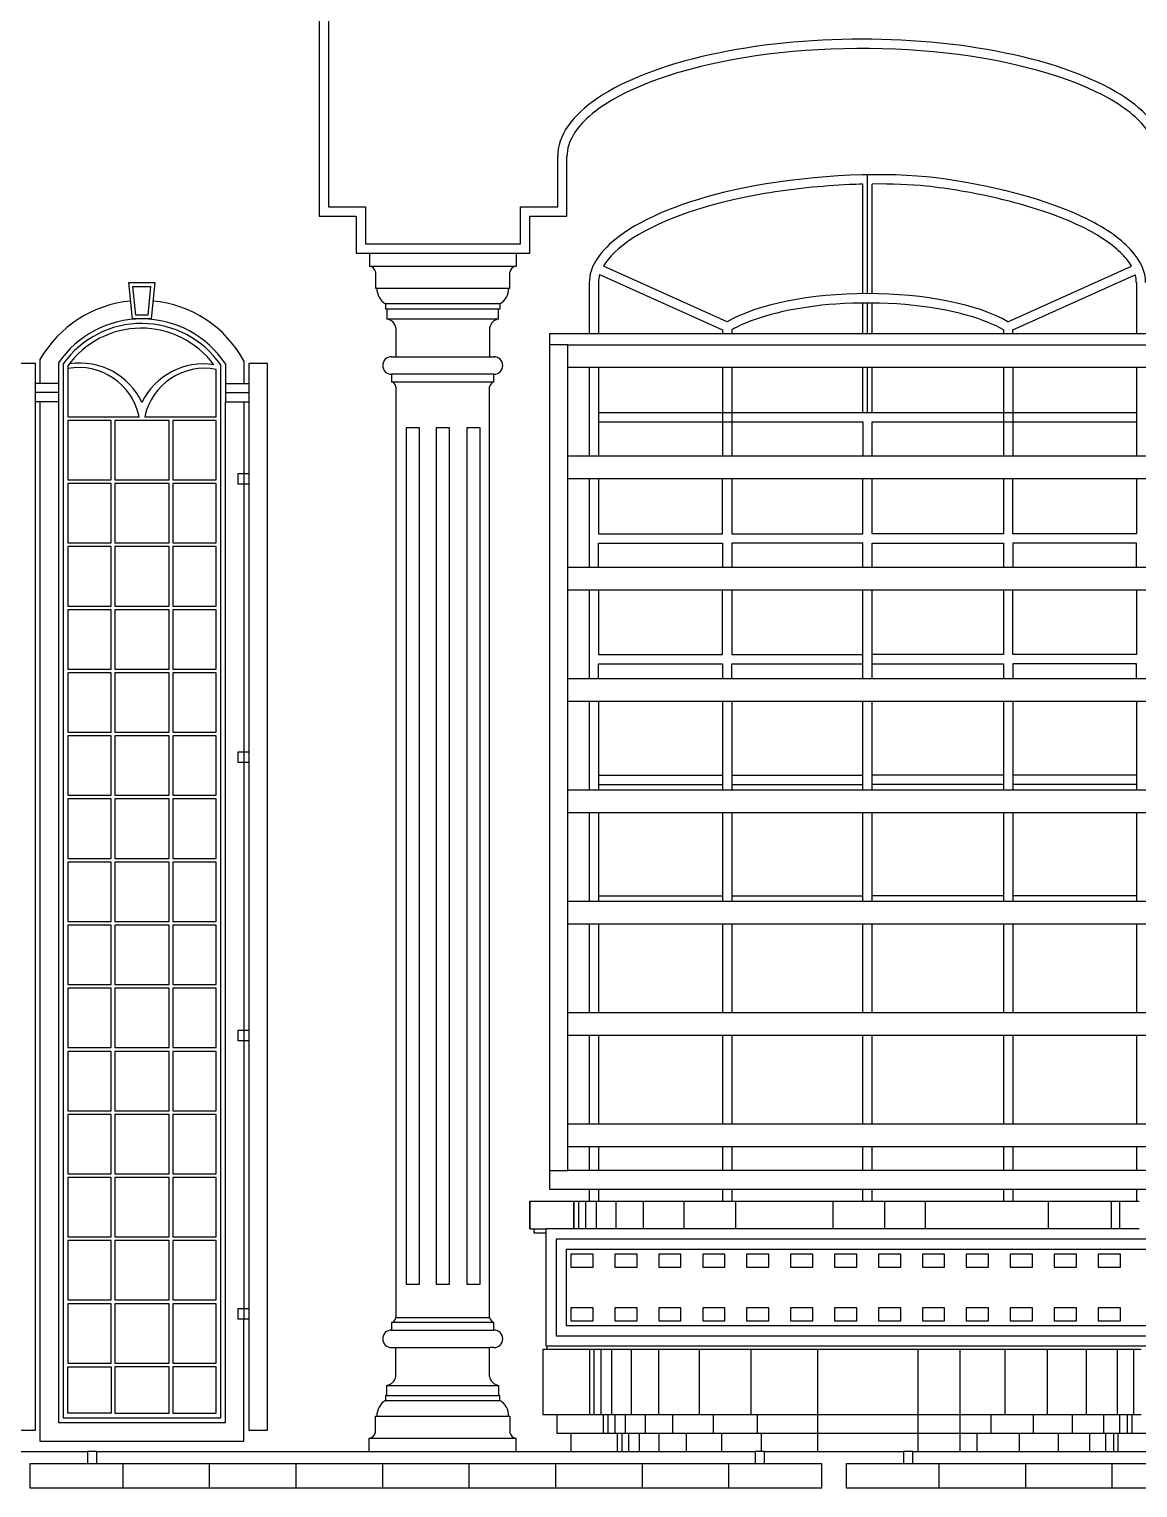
# Model space of a CAD drawing. Header units: inches. Extents: x 312.5 to 338.2, y 87.6 to 105.9.
# Drawn here: x 321.14 to 327.11, y 94.04 to 101.9 of the extents above; entities that cross this region are included whole.
import ezdxf

# ---------------------------------------------------------------- set-up
doc = ezdxf.new("R2010")
doc.units = ezdxf.units.IN
doc.header["$MEASUREMENT"] = 0
for name, color, linetype, lineweight in [('01_ORIGINAL_STRUCTURE', 7, 'CONTINUOUS', 25), ('02_ORIGINAL_OPENINGS', 7, 'CONTINUOUS', 25), ('04_SOLAR_SHADING', 7, 'CONTINUOUS', 25), ('06_BALCONY_RAILS', 7, 'CONTINUOUS', 25)]:
    doc.layers.add(name, color=color, linetype=linetype, lineweight=lineweight)

msp = doc.modelspace()

# ---------------------------------------------------------------- linework, layer by layer
at = {"layer": '01_ORIGINAL_STRUCTURE'}
for points in [[(323.1019, 102.8426), (322.7488, 102.8426), (322.7488, 100.9441), (322.9488, 100.9441), (322.9488, 100.7441), (323.785, 100.7441), (323.785, 100.9441), (323.985, 100.9441), (323.985, 101.2188)], [(322.6988, 102.3926), (322.6988, 100.8941), (322.8988, 100.8941), (322.8988, 100.6941), (322.9697, 100.6941)], [(323.7603, 100.6941), (323.835, 100.6941), (323.835, 100.8941), (324.035, 100.8941), (324.035, 101.2186)], [(322.9697, 100.6941), (323.7603, 100.6941)], [(323.7603, 100.6941), (323.7603, 100.6243)], [(323.1126, 100.2916), (323.1126, 100.1359)], [(323.6174, 100.2916), (323.6174, 100.1359)], [(323.1126, 99.9734), (323.1126, 94.9581), (323.5583, 94.9581), (323.6174, 94.9581), (323.6174, 99.9734)], [(323.8364, 95.435), (323.8355, 95.435), (323.8355, 95.585), (323.8364, 95.585)], [(323.8364, 95.435), (323.8364, 95.585)], [(323.8364, 95.585), (324.0727, 95.585)], [(324.0727, 95.435), (324.0727, 95.585)], [(324.0727, 95.585), (324.0736, 95.585)], [(324.0736, 95.435), (324.0736, 95.585)], [(324.0736, 95.585), (324.0975, 95.585)], [(324.0975, 95.585), (324.0975, 95.435)], [(324.0975, 95.585), (324.1344, 95.585)], [(324.1344, 95.585), (324.1344, 95.435)], [(324.1344, 95.585), (324.1552, 95.585)], [(324.1552, 95.585), (324.1916, 95.585)], [(324.1916, 95.585), (324.1916, 95.435)], [(324.1916, 95.585), (324.2052, 95.585)], [(324.2052, 95.585), (324.298, 95.585)], [(324.298, 95.585), (324.298, 95.435)], [(324.298, 95.585), (324.4454, 95.585)], [(324.4454, 95.585), (324.4454, 95.435)], [(324.4454, 95.585), (324.6651, 95.585)], [(324.6651, 95.585), (324.6651, 95.435)], [(324.6651, 95.585), (324.8729, 95.585)], [(324.8729, 95.585), (324.9229, 95.585)], [(324.9229, 95.585), (324.9431, 95.585)], [(324.9431, 95.585), (324.9431, 95.435)], [(324.9431, 95.585), (325.4679, 95.585)], [(325.4679, 95.585), (325.4679, 95.435)], [(325.4679, 95.585), (325.6305, 95.585)], [(325.6305, 95.585), (325.6805, 95.585)], [(325.6805, 95.585), (325.7459, 95.585)], [(325.7459, 95.585), (325.7459, 95.435)], [(325.7459, 95.585), (325.9657, 95.585)], [(325.9657, 95.585), (325.9657, 95.435)], [(325.9657, 95.585), (326.3882, 95.585)], [(326.3882, 95.585), (326.4382, 95.585)], [(326.4382, 95.585), (326.6293, 95.585)], [(326.6293, 95.585), (326.6293, 95.435)], [(326.6293, 95.585), (326.9687, 95.585)], [(326.9687, 95.585), (326.9687, 95.435)], [(326.9687, 95.585), (327.013, 95.585)], [(327.013, 95.585), (327.013, 95.435)], [(327.013, 95.585), (327.1058, 95.585)], [(327.1058, 95.585), (327.1194, 95.585)], [(323.8364, 95.435), (323.8555, 95.435)], [(323.8555, 95.435), (323.9208, 95.435)], [(323.8555, 95.435), (323.8555, 95.415), (323.9208, 95.415)], [(323.9255, 94.805), (323.9255, 94.785)], [(323.9255, 94.805), (327.3855, 94.805)], [(323.1126, 94.6399), (323.1126, 94.7956)], [(323.6174, 94.6399), (323.6174, 94.7956)], [(323.9255, 94.785), (323.9055, 94.785), (323.9055, 94.435), (323.9805, 94.435)], [(324.1555, 94.785), (323.9255, 94.785)], [(324.1555, 94.785), (324.1555, 94.435)], [(324.1804, 94.785), (324.1555, 94.785)], [(324.1804, 94.785), (324.1804, 94.435)], [(324.2172, 94.785), (324.1804, 94.785)], [(324.2172, 94.785), (324.2172, 94.435)], [(324.2745, 94.785), (324.2172, 94.785)], [(324.2745, 94.785), (324.2745, 94.435)], [(324.3809, 94.785), (324.2745, 94.785)], [(324.3809, 94.785), (324.3809, 94.435)], [(324.5282, 94.785), (324.3809, 94.785)], [(324.5282, 94.785), (324.5282, 94.435)], [(324.748, 94.785), (324.5282, 94.785)], [(324.748, 94.785), (324.748, 94.435)], [(325.0259, 94.785), (324.748, 94.785)], [(325.0259, 94.785), (325.0259, 94.435)], [(325.3851, 94.785), (325.0259, 94.785)], [(325.3851, 94.785), (325.3851, 94.435)], [(325.9271, 94.785), (325.3851, 94.785)], [(325.9271, 94.785), (325.9271, 94.435)], [(326.1531, 94.785), (325.9271, 94.785)], [(326.1531, 94.785), (326.1531, 94.435)], [(326.3949, 94.785), (326.1531, 94.785)], [(326.3949, 94.785), (326.3949, 94.435)], [(326.6235, 94.785), (326.3949, 94.785)], [(326.6235, 94.785), (326.6235, 94.435)], [(326.8337, 94.785), (326.6235, 94.785)], [(326.8337, 94.785), (326.8337, 94.435)], [(327.0019, 94.785), (326.8337, 94.785)], [(327.0019, 94.785), (327.0019, 94.435)], [(327.0886, 94.785), (327.0019, 94.785)], [(327.0886, 94.785), (327.0886, 94.435)], [(327.1307, 94.785), (327.0886, 94.785)], [(323.9805, 94.435), (324.1555, 94.435)], [(323.9805, 94.435), (323.9805, 94.335), (324.0555, 94.335)], [(324.1555, 94.435), (324.1804, 94.435)], [(324.1804, 94.435), (324.2172, 94.435)], [(324.2172, 94.435), (324.2305, 94.435)], [(324.2305, 94.435), (324.2305, 94.335)], [(324.2305, 94.435), (324.2554, 94.435)], [(324.2554, 94.435), (324.2554, 94.335)], [(324.2554, 94.435), (324.2745, 94.435)], [(324.2745, 94.435), (324.2922, 94.435)], [(324.2922, 94.435), (324.2922, 94.335)], [(324.2922, 94.435), (324.3495, 94.435)], [(324.3495, 94.435), (324.3495, 94.335)], [(324.3495, 94.435), (324.3809, 94.435)], [(324.3809, 94.435), (324.4559, 94.435)], [(324.4559, 94.435), (324.4559, 94.335)], [(324.4559, 94.435), (324.5282, 94.435)], [(324.5282, 94.435), (324.6032, 94.435)], [(324.6032, 94.435), (324.6032, 94.335)], [(324.6032, 94.435), (324.748, 94.435)], [(324.748, 94.435), (324.823, 94.435)], [(324.823, 94.435), (324.823, 94.335)], [(324.823, 94.435), (325.0259, 94.435)], [(325.0259, 94.435), (325.0611, 94.435)], [(325.0611, 94.435), (325.0611, 94.335)], [(325.0611, 94.435), (325.3851, 94.435)], [(325.3851, 94.435), (325.3851, 94.335)], [(325.3851, 94.435), (325.9271, 94.435)], [(325.9271, 94.435), (325.9271, 94.335)], [(325.9271, 94.435), (326.1531, 94.435)], [(326.1531, 94.435), (326.1531, 94.335)], [(326.1531, 94.435), (326.3199, 94.435)], [(326.3199, 94.435), (326.3199, 94.335)], [(326.3199, 94.435), (326.3949, 94.435)], [(326.3949, 94.435), (326.5485, 94.435)], [(326.5485, 94.435), (326.5485, 94.335)], [(326.5485, 94.435), (326.6235, 94.435)], [(326.6235, 94.435), (326.7587, 94.435)], [(326.7587, 94.435), (326.7587, 94.335)], [(326.7587, 94.435), (326.8337, 94.435)], [(326.8337, 94.435), (326.9269, 94.435)], [(326.9269, 94.435), (326.9269, 94.335)], [(326.9269, 94.435), (327.0019, 94.435)], [(327.0019, 94.435), (327.0136, 94.435)], [(327.0136, 94.435), (327.0136, 94.335)], [(327.0136, 94.435), (327.0557, 94.435)], [(327.0557, 94.435), (327.0557, 94.335)], [(327.0557, 94.435), (327.0805, 94.435)], [(327.0805, 94.435), (327.0805, 94.335)], [(327.0805, 94.435), (327.0886, 94.435)], [(327.0886, 94.435), (327.1307, 94.435)], [(324.0555, 94.335), (324.0555, 94.235)], [(324.0555, 94.335), (324.2305, 94.335)], [(324.2305, 94.335), (324.2554, 94.335)], [(324.2554, 94.335), (324.2922, 94.335)], [(324.2922, 94.335), (324.3055, 94.335)], [(324.3055, 94.335), (324.3055, 94.235)], [(324.3055, 94.335), (324.3304, 94.335)], [(324.3304, 94.335), (324.3304, 94.235)], [(324.3304, 94.335), (324.3495, 94.335)], [(324.3495, 94.335), (324.3672, 94.335)], [(324.3672, 94.335), (324.3672, 94.235)], [(324.3672, 94.335), (324.4245, 94.335)], [(324.4245, 94.335), (324.4245, 94.235)], [(324.4245, 94.335), (324.4559, 94.335)], [(324.4559, 94.335), (324.5309, 94.335)], [(324.5309, 94.335), (324.5309, 94.235)], [(324.5309, 94.335), (324.6032, 94.335)], [(324.6032, 94.335), (324.6782, 94.335)], [(324.6782, 94.335), (324.6782, 94.235)], [(324.6782, 94.335), (324.823, 94.335)], [(324.823, 94.335), (324.8673, 94.335)], [(324.8673, 94.335), (324.8673, 94.235)], [(324.8673, 94.335), (325.0611, 94.335)], [(325.0611, 94.335), (325.0819, 94.335)], [(325.0819, 94.335), (325.0819, 94.235)], [(325.0819, 94.335), (325.3851, 94.335)], [(325.3851, 94.335), (325.3851, 94.235)], [(325.3851, 94.335), (325.9271, 94.335)], [(325.9271, 94.335), (325.9271, 94.235)], [(325.9271, 94.335), (326.1531, 94.335)], [(326.1531, 94.335), (326.1531, 94.235)], [(326.1531, 94.335), (326.2449, 94.335)], [(326.2449, 94.335), (326.2449, 94.235)], [(326.2449, 94.335), (326.3199, 94.335)], [(326.3199, 94.335), (326.4735, 94.335)], [(326.4735, 94.335), (326.4735, 94.235)], [(326.4735, 94.335), (326.5485, 94.335)], [(326.5485, 94.335), (326.6837, 94.335)], [(326.6837, 94.335), (326.6837, 94.235)], [(326.6837, 94.335), (326.7587, 94.335)], [(326.7587, 94.335), (326.8519, 94.335)], [(326.8519, 94.335), (326.8519, 94.235)], [(326.8519, 94.335), (326.9269, 94.335)], [(326.9269, 94.335), (326.9386, 94.335)], [(326.9386, 94.335), (326.9386, 94.235)], [(326.9386, 94.335), (326.9807, 94.335)], [(326.9807, 94.335), (326.9807, 94.235)], [(326.9807, 94.335), (327.0055, 94.335)], [(327.0055, 94.335), (327.0055, 94.235)], [(327.0055, 94.335), (327.0136, 94.335)], [(327.0136, 94.335), (327.0557, 94.335)], [(327.0557, 94.335), (327.0805, 94.335)], [(327.0805, 94.335), (327.2555, 94.335)], [(320.7993, 94.235), (321.4498, 94.235)], [(321.4998, 94.235), (321.4498, 94.235)], [(321.4998, 94.235), (322.969, 94.235)], [(322.969, 94.235), (323.7595, 94.235)], [(323.7595, 94.235), (324.0555, 94.235)], [(324.0555, 94.235), (324.1552, 94.235), (324.3055, 94.235)], [(324.3055, 94.235), (324.3304, 94.235)], [(324.3304, 94.235), (324.3672, 94.235)], [(324.3672, 94.235), (324.4245, 94.235)], [(324.4245, 94.235), (324.5309, 94.235)], [(324.5309, 94.235), (324.6782, 94.235)], [(324.6782, 94.235), (324.8673, 94.235)], [(324.8673, 94.235), (325.0498, 94.235)], [(325.0819, 94.235), (325.0498, 94.235)], [(325.0998, 94.235), (325.0819, 94.235)], [(325.0998, 94.235), (325.3851, 94.235)], [(325.3851, 94.235), (325.8498, 94.235)], [(325.8998, 94.235), (325.8498, 94.235)], [(325.8998, 94.235), (325.9271, 94.235)], [(325.9271, 94.235), (326.1531, 94.235)], [(326.1531, 94.235), (326.2449, 94.235)], [(326.2449, 94.235), (326.4735, 94.235)], [(326.4735, 94.235), (326.6837, 94.235)], [(326.6837, 94.235), (326.8519, 94.235)], [(326.8519, 94.235), (326.9386, 94.235)], [(326.9386, 94.235), (326.9807, 94.235)], [(326.9807, 94.235), (327.0055, 94.235)], [(327.0055, 94.235), (327.1558, 94.235), (327.1895, 94.235), (327.2555, 94.235)]]:
    msp.add_lwpolyline(points, dxfattribs=at)
msp.add_lwpolyline([(321.6947, 100.515), (321.7904, 100.515), (321.7745, 100.3597), (321.7106, 100.3597)], close=True, dxfattribs=at)
at = {"layer": '01_ORIGINAL_STRUCTURE', "linetype": 'CONTINUOUS'}
for centre, radius, start, end in [((322.9632, 100.5836), 0.0412, 9.76779, 80.55489), ((323.7671, 100.5836), 0.0412, 99.44511, 170.23221), ((323.1081, 100.5044), 0.0986, 179.42879, 238.88696), ((323.6223, 100.5044), 0.0986, 301.11304, 0.57121), ((323.0546, 100.2811), 0.0588, 9.68382, 80.96758), ((323.6758, 100.2811), 0.0588, 99.03242, 170.31618), ((323.0888, 100.0885), 0.0475, 90, 270), ((323.6416, 100.0885), 0.0475, 270, 90), ((323.0799, 99.9685), 0.033, 8.29604, 74.38967), ((323.6504, 99.9685), 0.033, 105.61033, 171.70396), ((323.0888, 94.8429), 0.0475, 90, 270), ((323.0799, 94.9629), 0.033, 285.61033, 351.70396), ((323.6501, 94.9629), 0.033, 188.29604, 254.38967), ((323.6412, 94.8429), 0.0475, 270, 90), ((323.0546, 94.6504), 0.0588, 279.03242, 350.31618), ((323.6754, 94.6504), 0.0588, 189.68382, 260.96758), ((323.1081, 94.427), 0.0986, 121.11304, 180.57121), ((323.6219, 94.427), 0.0986, 359.42879, 58.88696), ((322.9625, 94.3475), 0.0412, 279.44511, 350.23221), ((323.7661, 94.3475), 0.0412, 189.76779, 260.55489)]:
    msp.add_arc(centre, radius, start, end, dxfattribs=at)
msp.add_ellipse((325.6245, 101.2167), major_axis=(-1.6395, 0), ratio=0.38448, start_param=3.138258, end_param=6.28652, dxfattribs=at)
msp.add_open_spline([(327.2141, 101.215), (327.2146, 101.2725), (327.1897, 101.3321), (327.0761, 101.4552), (326.9875, 101.5164), (326.6427, 101.6785), (326.3067, 101.7569), (325.5789, 101.813), (325.1895, 101.7908), (324.5932, 101.6686), (324.3672, 101.5826), (324.1246, 101.4166), (324.0657, 101.3444), (324.0379, 101.2565), (324.0348, 101.2358), (324.035, 101.215)], degree=3, knots=[3.138258, 3.138258, 3.138258, 3.138258, 3.482655, 3.482655, 3.827053, 3.827053, 4.514638, 4.514638, 5.202224, 5.202224, 5.771309, 5.771309, 6.162128, 6.162128, 6.28652, 6.28652, 6.28652, 6.28652], dxfattribs=at)
at = {"layer": '02_ORIGINAL_OPENINGS'}
for points in [[(325.6555, 100.4756), (325.6555, 100.785), (325.6555, 101.1162)], [(325.6305, 100.4755), (325.6305, 101.0657)], [(325.6805, 100.4755), (325.6805, 101.0666)], [(322.9697, 100.6941), (322.9697, 100.6243), (323.7603, 100.6243)], [(323.7603, 100.6243), (323.7606, 100.6243)], [(324.8985, 100.3242), (324.2314, 100.624)], [(326.4125, 100.3242), (327.0788, 100.6236)], [(323.0031, 100.5909), (323.0031, 100.5054), (323.726, 100.5054), (323.726, 100.5909)], [(324.2111, 100.5783), (324.8729, 100.2809), (324.8729, 100.26)], [(326.4382, 100.26), (326.4382, 100.2809), (327.0986, 100.5777)], [(324.1552, 100.535), (324.1552, 100.26)], [(324.2052, 100.535), (324.2052, 100.26)], [(327.1058, 100.535), (327.1058, 100.26)], [(323.6662, 100.3933), (323.6739, 100.3933), (323.6739, 100.4207), (323.057, 100.4207), (323.057, 100.3933), (323.0638, 100.3933)], [(323.0638, 100.3933), (323.6662, 100.3933)], [(323.0638, 100.3933), (323.0638, 100.3395), (323.6662, 100.3395), (323.6662, 100.3933)], [(325.6305, 100.26), (325.6305, 100.4253)], [(325.6555, 100.26), (325.6555, 100.4253)], [(325.6805, 100.26), (325.6805, 100.4252)], [(324.9229, 100.2805), (324.9229, 100.26)], [(326.3882, 100.2805), (326.3882, 100.26)], [(321.1936, 100.12), (321.1936, 99.9921)], [(321.2936, 100.1021), (321.2936, 99.9921)], [(321.3186, 100.0973), (321.3186, 94.4173), (322.1686, 94.4173), (322.1686, 100.0921)], [(321.3436, 100.0864), (321.3436, 99.8123), (321.7286, 99.8123)], [(322.1936, 100.0967), (322.1936, 99.9921)], [(322.2936, 100.1138), (322.2936, 99.9921)], [(323.0886, 100.1359), (323.1126, 100.1359)], [(323.1126, 100.1359), (323.6174, 100.1359)], [(323.6174, 100.1359), (323.6452, 100.1359)], [(324.1552, 100.08), (324.1552, 99.6)], [(324.2052, 100.08), (324.2052, 99.835)], [(324.8729, 100.08), (324.8729, 99.835)], [(324.9229, 100.08), (324.9229, 99.835)], [(325.6305, 99.835), (325.6305, 100.08)], [(325.6555, 99.835), (325.6555, 100.08)], [(325.6805, 99.835), (325.6805, 100.08)], [(326.3882, 100.08), (326.3882, 99.835)], [(326.4382, 100.08), (326.4382, 99.835)], [(327.1058, 100.08), (327.1058, 99.835)], [(321.1936, 99.9921), (321.17, 99.9921)], [(321.2936, 99.9921), (321.1936, 99.9921)], [(321.2936, 99.9921), (321.2936, 99.9421)], [(321.7586, 99.8123), (322.1436, 99.8123), (322.1436, 100.0671)], [(322.1936, 99.9921), (322.1936, 99.9421)], [(322.1936, 99.9921), (322.2936, 99.9921)], [(322.2936, 99.9921), (322.32, 99.9921)], [(321.2936, 99.9421), (321.17, 99.9421)], [(321.2936, 99.9421), (321.2936, 99.8921)], [(322.1936, 99.9421), (322.1936, 99.8921)], [(322.1936, 99.9421), (322.32, 99.9421)], [(321.1936, 99.8921), (321.17, 99.8921)], [(321.2936, 99.8921), (321.1936, 99.8921)], [(321.1936, 99.8921), (321.1936, 94.2923), (322.2936, 94.2923), (322.2936, 94.95)], [(321.2936, 99.8921), (321.2936, 94.3923), (322.1936, 94.3923), (322.1936, 99.8921)], [(322.1936, 99.8921), (322.2936, 99.8921)], [(322.2936, 99.8921), (322.2936, 99.505)], [(322.2936, 99.8921), (322.32, 99.8921)], [(324.2052, 99.835), (324.2052, 99.785)], [(324.2052, 99.835), (324.8729, 99.835)], [(324.8729, 99.835), (324.8729, 99.785)], [(324.8729, 99.835), (324.9229, 99.835)], [(324.9229, 99.835), (324.9229, 99.785)], [(324.9229, 99.835), (325.6305, 99.835)], [(325.6305, 99.835), (325.6555, 99.835)], [(325.6555, 99.835), (325.6805, 99.835)], [(325.6805, 99.835), (326.3882, 99.835)], [(326.3882, 99.835), (326.3882, 99.785)], [(326.3882, 99.835), (326.4382, 99.835)], [(326.4382, 99.835), (326.4382, 99.785)], [(326.4382, 99.835), (327.1058, 99.835)], [(327.1058, 99.835), (327.1058, 99.785)], [(324.2052, 99.785), (324.2052, 99.6)], [(324.2052, 99.785), (324.8729, 99.785)], [(324.8729, 99.785), (324.8729, 99.6)], [(324.8729, 99.785), (324.9229, 99.785)], [(324.9229, 99.785), (324.9229, 99.6)], [(324.9229, 99.785), (325.6305, 99.785), (325.6305, 99.6)], [(325.6805, 99.6), (325.6805, 99.785), (326.3882, 99.785)], [(326.3882, 99.785), (326.3882, 99.6)], [(326.3882, 99.785), (326.4382, 99.785)], [(326.4382, 99.785), (326.4382, 99.6)], [(326.4382, 99.785), (327.1058, 99.785)], [(327.1058, 99.785), (327.1058, 99.6)], [(322.2936, 99.505), (322.2936, 99.45)], [(322.2936, 99.45), (322.2936, 98.005)], [(324.1552, 99.48), (324.1552, 99)], [(324.2052, 99.48), (324.2052, 99.1805), (324.8729, 99.1805), (324.8729, 99.48)], [(324.9229, 99.48), (324.9229, 99.1805), (325.6305, 99.1805), (325.6305, 99.48)], [(326.3882, 99.48), (326.3882, 99.1805), (325.6805, 99.1805), (325.6805, 99.48)], [(327.1058, 99.48), (327.1058, 99.1805), (326.4382, 99.1805), (326.4382, 99.48)], [(324.2052, 99), (324.2052, 99.1305), (324.8729, 99.1305), (324.8729, 99)], [(325.6305, 99), (325.6305, 99.1305), (324.9229, 99.1305), (324.9229, 99)], [(325.6805, 99), (325.6805, 99.1305), (326.3882, 99.1305), (326.3882, 99)], [(327.1058, 99), (327.1058, 99.1305), (326.4382, 99.1305), (326.4382, 99)], [(324.1552, 98.88), (324.1552, 98.4)], [(324.2052, 98.88), (324.2052, 98.5305), (324.8729, 98.5305), (324.8729, 98.88)], [(324.9229, 98.88), (324.9229, 98.5305), (325.6305, 98.5305)], [(325.6305, 98.5305), (325.6305, 98.88)], [(326.3882, 98.88), (326.3882, 98.5305), (325.6805, 98.5305)], [(325.6805, 98.5305), (325.6805, 98.88)], [(327.1058, 98.88), (327.1058, 98.5305), (326.4382, 98.5305), (326.4382, 98.88)], [(325.6305, 98.4805), (325.6305, 98.5305)], [(325.6805, 98.4805), (325.6805, 98.5305)], [(324.2052, 98.4), (324.2052, 98.4805), (324.8729, 98.4805), (324.8729, 98.4)], [(324.9229, 98.4), (324.9229, 98.4805), (325.6305, 98.4805)], [(325.6305, 98.4), (325.6305, 98.4805)], [(325.6805, 98.4), (325.6805, 98.4805)], [(325.6805, 98.4805), (326.3882, 98.4805), (326.3882, 98.4)], [(327.1058, 98.4), (327.1058, 98.4805), (326.4382, 98.4805), (326.4382, 98.4)], [(324.1552, 98.28), (324.1552, 97.8)], [(324.2052, 98.28), (324.2052, 97.8805)], [(324.8729, 98.28), (324.8729, 97.8805)], [(324.9229, 98.28), (324.9229, 97.8805)], [(325.6305, 97.8805), (325.6305, 98.28)], [(325.6805, 97.8805), (325.6805, 98.28)], [(326.3882, 98.28), (326.3882, 97.8805)], [(326.4382, 98.28), (326.4382, 97.8805)], [(327.1058, 98.28), (327.1058, 97.8805)], [(322.2936, 98.005), (322.2936, 97.95)], [(322.2936, 97.95), (322.2936, 96.505)], [(324.2052, 97.8805), (324.2052, 97.8305)], [(324.2052, 97.8805), (324.8729, 97.8805)], [(324.8729, 97.8805), (324.8729, 97.8305)], [(324.9229, 97.8805), (324.9229, 97.8305)], [(324.9229, 97.8805), (325.6305, 97.8805)], [(325.6305, 97.8305), (325.6305, 97.8805)], [(325.6805, 97.8305), (325.6805, 97.8805)], [(326.3882, 97.8805), (325.6805, 97.8805)], [(326.3882, 97.8805), (326.3882, 97.8305)], [(326.4382, 97.8805), (326.4382, 97.8305)], [(327.1058, 97.8805), (326.4382, 97.8805)], [(327.1058, 97.8805), (327.1058, 97.8305)], [(324.2052, 97.8305), (324.2052, 97.8)], [(324.2052, 97.8305), (324.8729, 97.8305)], [(324.8729, 97.8305), (324.8729, 97.8)], [(324.9229, 97.8305), (324.9229, 97.8)], [(324.9229, 97.8305), (325.6305, 97.8305)], [(325.6305, 97.8), (325.6305, 97.8305)], [(325.6805, 97.8), (325.6805, 97.8305)], [(326.3882, 97.8305), (325.6805, 97.8305)], [(326.3882, 97.8305), (326.3882, 97.8)], [(326.4382, 97.8305), (326.4382, 97.8)], [(327.1058, 97.8305), (326.4382, 97.8305)], [(327.1058, 97.8305), (327.1058, 97.8)], [(324.1552, 97.68), (324.1552, 97.2)], [(324.2052, 97.68), (324.2052, 97.2305)], [(324.8729, 97.68), (324.8729, 97.2305)], [(324.9229, 97.68), (324.9229, 97.2305)], [(325.6305, 97.2305), (325.6305, 97.68)], [(325.6805, 97.2305), (325.6805, 97.68)], [(326.3882, 97.68), (326.3882, 97.2305)], [(326.4382, 97.68), (326.4382, 97.2305)], [(327.1058, 97.68), (327.1058, 97.2305)], [(324.2052, 97.2305), (324.2052, 97.2)], [(324.2052, 97.2305), (324.8729, 97.2305)], [(324.8729, 97.2305), (324.8729, 97.2)], [(324.9229, 97.2305), (324.9229, 97.2)], [(324.9229, 97.2305), (325.6305, 97.2305)], [(325.6305, 97.2), (325.6305, 97.2305)], [(325.6805, 97.2), (325.6805, 97.2305)], [(326.3882, 97.2305), (325.6805, 97.2305)], [(326.3882, 97.2305), (326.3882, 97.2)], [(326.4382, 97.2305), (326.4382, 97.2)], [(327.1058, 97.2305), (326.4382, 97.2305)], [(327.1058, 97.2305), (327.1058, 97.2)], [(324.1552, 97.08), (324.1552, 96.6)], [(324.2052, 97.08), (324.2052, 96.6)], [(324.8729, 97.08), (324.8729, 96.6)], [(324.9229, 97.08), (324.9229, 96.6)], [(325.6305, 96.6), (325.6305, 97.08)], [(325.6805, 96.6), (325.6805, 97.08)], [(326.3882, 97.08), (326.3882, 96.6)], [(326.4382, 97.08), (326.4382, 96.6)], [(327.1058, 97.08), (327.1058, 96.6)], [(322.2936, 96.505), (322.2936, 96.45)], [(324.1552, 96.48), (324.1552, 96)], [(324.2052, 96.48), (324.2052, 96)], [(324.8729, 96.48), (324.8729, 96)], [(324.9229, 96.48), (324.9229, 96)], [(325.6305, 96), (325.6305, 96.48)], [(325.6805, 96), (325.6805, 96.48)], [(326.3882, 96.48), (326.3882, 96)], [(326.4382, 96.48), (326.4382, 96)], [(327.1058, 96.48), (327.1058, 96)], [(322.2936, 96.45), (322.2936, 95.005)], [(324.1552, 95.88), (324.1552, 95.75)], [(324.2052, 95.88), (324.2052, 95.75)], [(324.8729, 95.88), (324.8729, 95.75)], [(324.9229, 95.88), (324.9229, 95.75)], [(325.6305, 95.75), (325.6305, 95.88)], [(325.6805, 95.75), (325.6805, 95.88)], [(326.3882, 95.88), (326.3882, 95.75)], [(326.4382, 95.88), (326.4382, 95.75)], [(327.1058, 95.88), (327.1058, 95.75)], [(324.1552, 95.65), (324.1552, 95.585)], [(324.2052, 95.65), (324.2052, 95.585)], [(324.8729, 95.65), (324.8729, 95.585)], [(324.9229, 95.65), (324.9229, 95.585)], [(325.6305, 95.585), (325.6305, 95.65)], [(325.6805, 95.585), (325.6805, 95.65)], [(326.3882, 95.65), (326.3882, 95.585)], [(326.4382, 95.65), (326.4382, 95.585)], [(327.1058, 95.65), (327.1058, 95.585)], [(322.2936, 95.005), (322.2936, 94.95)], [(323.0886, 94.7956), (323.1126, 94.7956)], [(323.1126, 94.7956), (323.5583, 94.7956), (323.6174, 94.7956)], [(323.6414, 94.7956), (323.6174, 94.7956)], [(323.0638, 94.5381), (323.0638, 94.592), (323.5583, 94.592), (323.6662, 94.592), (323.6662, 94.5381)], [(323.0638, 94.5381), (323.057, 94.5381), (323.057, 94.5107), (323.5583, 94.5107), (323.673, 94.5107), (323.673, 94.5381), (323.6662, 94.5381)], [(323.0638, 94.5381), (323.5583, 94.5381), (323.6662, 94.5381)], [(323.0031, 94.3405), (323.0031, 94.4261), (323.5583, 94.4261), (323.7269, 94.4261), (323.7269, 94.3405)], [(322.969, 94.235), (322.969, 94.3068), (323.5575, 94.3068), (323.7595, 94.3068), (323.7595, 94.235)]]:
    msp.add_lwpolyline(points, dxfattribs=at)
for points in [[(321.6725, 100.535), (321.8125, 100.535), (321.7925, 100.3397), (321.6925, 100.3397)], [(323.0886, 99.9999), (323.6414, 99.9999), (323.6414, 100.041), (323.0886, 100.041)], [(321.3436, 99.4723), (321.5769, 99.4723), (321.5769, 99.7923), (321.3436, 99.7923)], [(321.5969, 99.4723), (321.8902, 99.4723), (321.8902, 99.7923), (321.5969, 99.7923)], [(321.9102, 99.4723), (322.1436, 99.4723), (322.1436, 99.7923), (321.9102, 99.7923)], [(323.1684, 95.1377), (323.2407, 95.1377), (323.2407, 99.7526), (323.1684, 99.7526)], [(323.3289, 95.1377), (323.4011, 95.1377), (323.4011, 99.7526), (323.3289, 99.7526)], [(323.4949, 95.1377), (323.5672, 95.1377), (323.5672, 99.7526), (323.4949, 99.7526)], [(321.3436, 99.1323), (321.5769, 99.1323), (321.5769, 99.4523), (321.3436, 99.4523)], [(321.5969, 99.1323), (321.8902, 99.1323), (321.8902, 99.4523), (321.5969, 99.4523)], [(321.9102, 99.1323), (322.1436, 99.1323), (322.1436, 99.4523), (321.9102, 99.4523)], [(321.3436, 98.7923), (321.5769, 98.7923), (321.5769, 99.1123), (321.3436, 99.1123)], [(321.5969, 98.7923), (321.8902, 98.7923), (321.8902, 99.1123), (321.5969, 99.1123)], [(321.9102, 98.7923), (322.1436, 98.7923), (322.1436, 99.1123), (321.9102, 99.1123)], [(321.3436, 98.4523), (321.5769, 98.4523), (321.5769, 98.7723), (321.3436, 98.7723)], [(321.5969, 98.4523), (321.8902, 98.4523), (321.8902, 98.7723), (321.5969, 98.7723)], [(321.9102, 98.4523), (322.1436, 98.4523), (322.1436, 98.7723), (321.9102, 98.7723)], [(321.3436, 98.1123), (321.5769, 98.1123), (321.5769, 98.4323), (321.3436, 98.4323)], [(321.5969, 98.1123), (321.8902, 98.1123), (321.8902, 98.4323), (321.5969, 98.4323)], [(321.9102, 98.1123), (322.1436, 98.1123), (322.1436, 98.4323), (321.9102, 98.4323)], [(321.3436, 97.7723), (321.5769, 97.7723), (321.5769, 98.0923), (321.3436, 98.0923)], [(321.5969, 97.7723), (321.8902, 97.7723), (321.8902, 98.0923), (321.5969, 98.0923)], [(321.9102, 97.7723), (322.1436, 97.7723), (322.1436, 98.0923), (321.9102, 98.0923)], [(321.3436, 97.4323), (321.5769, 97.4323), (321.5769, 97.7523), (321.3436, 97.7523)], [(321.5969, 97.4323), (321.8902, 97.4323), (321.8902, 97.7523), (321.5969, 97.7523)], [(321.9102, 97.4323), (322.1436, 97.4323), (322.1436, 97.7523), (321.9102, 97.7523)], [(321.3436, 97.0923), (321.5769, 97.0923), (321.5769, 97.4123), (321.3436, 97.4123)], [(321.5969, 97.0923), (321.8902, 97.0923), (321.8902, 97.4123), (321.5969, 97.4123)], [(321.9102, 97.0923), (322.1436, 97.0923), (322.1436, 97.4123), (321.9102, 97.4123)], [(321.3436, 96.7523), (321.5769, 96.7523), (321.5769, 97.0723), (321.3436, 97.0723)], [(321.5969, 96.7523), (321.8902, 96.7523), (321.8902, 97.0723), (321.5969, 97.0723)], [(321.9102, 96.7523), (322.1436, 96.7523), (322.1436, 97.0723), (321.9102, 97.0723)], [(321.3436, 96.4123), (321.5769, 96.4123), (321.5769, 96.7323), (321.3436, 96.7323)], [(321.5969, 96.4123), (321.8902, 96.4123), (321.8902, 96.7323), (321.5969, 96.7323)], [(321.9102, 96.4123), (322.1436, 96.4123), (322.1436, 96.7323), (321.9102, 96.7323)], [(321.3436, 96.0723), (321.5769, 96.0723), (321.5769, 96.3923), (321.3436, 96.3923)], [(321.5969, 96.0723), (321.8902, 96.0723), (321.8902, 96.3923), (321.5969, 96.3923)], [(321.9102, 96.0723), (322.1436, 96.0723), (322.1436, 96.3923), (321.9102, 96.3923)], [(321.3436, 95.7323), (321.5769, 95.7323), (321.5769, 96.0523), (321.3436, 96.0523)], [(321.5969, 95.7323), (321.8902, 95.7323), (321.8902, 96.0523), (321.5969, 96.0523)], [(321.9102, 95.7323), (322.1436, 95.7323), (322.1436, 96.0523), (321.9102, 96.0523)], [(321.3436, 95.3923), (321.5769, 95.3923), (321.5769, 95.7123), (321.3436, 95.7123)], [(321.5969, 95.3923), (321.8902, 95.3923), (321.8902, 95.7123), (321.5969, 95.7123)], [(321.9102, 95.3923), (322.1436, 95.3923), (322.1436, 95.7123), (321.9102, 95.7123)], [(321.3436, 95.0523), (321.5769, 95.0523), (321.5769, 95.3723), (321.3436, 95.3723)], [(321.5969, 95.0523), (321.8902, 95.0523), (321.8902, 95.3723), (321.5969, 95.3723)], [(321.9102, 95.0523), (322.1436, 95.0523), (322.1436, 95.3723), (321.9102, 95.3723)], [(321.3436, 94.7123), (321.5769, 94.7123), (321.5769, 95.0323), (321.3436, 95.0323)], [(321.5969, 94.7123), (321.8902, 94.7123), (321.8902, 95.0323), (321.5969, 95.0323)], [(321.9102, 94.7123), (322.1436, 94.7123), (322.1436, 95.0323), (321.9102, 95.0323)], [(323.0886, 94.8905), (323.5583, 94.8905), (323.6414, 94.8905), (323.6414, 94.9315), (323.5583, 94.9315), (323.0886, 94.9315)], [(321.3436, 94.4423), (321.3436, 94.6923), (321.5769, 94.6923), (321.5769, 94.4423)], [(321.5969, 94.4423), (321.8902, 94.4423), (321.8902, 94.6923), (321.5969, 94.6923)], [(321.9102, 94.4423), (322.1436, 94.4423), (322.1436, 94.6923), (321.9102, 94.6923)]]:
    msp.add_lwpolyline(points, close=True, dxfattribs=at)
at = {"layer": '02_ORIGINAL_OPENINGS', "linetype": 'CONTINUOUS'}
for centre, radius, start, end in [((321.7404, 99.8099), 0.6286, 95.27286, 150.44996), ((321.745, 99.8128), 0.6257, 28.75322, 84.73634), ((321.7417, 99.7982), 0.5416, 33.45883, 145.85319), ((321.7417, 99.7942), 0.5205, 34.91424, 144.38473), ((321.7395, 99.8022), 0.4874, 36.44291, 144.33307), ((321.4031, 99.7454), 0.3323, 11.61263, 100.32312), ((321.4099, 99.733), 0.368, 24.9685, 98.51417), ((322.0728, 99.7322), 0.3644, 80.69619, 154.62333), ((322.0802, 99.7445), 0.3287, 78.89155, 168.10308)]:
    msp.add_arc(centre, radius, start, end, dxfattribs=at)
msp.add_ellipse((325.6555, 100.1553), major_axis=(0.8909, 0), ratio=0.359547, start_param=6.838516, end_param=8.869447, dxfattribs=at)
for points, knots in [([(327.1543, 100.535), (327.1548, 100.5924), (327.1299, 100.6521), (327.0163, 100.7751), (326.9277, 100.8364), (326.583, 100.9985), (326.2469, 101.0769), (325.6991, 101.1329), (325.3097, 101.1108), (324.7134, 100.9886), (324.4874, 100.9026), (324.2448, 100.7366), (324.186, 100.6643), (324.1582, 100.5765), (324.155, 100.5558), (324.1552, 100.535)], [3.138258, 3.138258, 3.138258, 3.138258, 3.482655, 3.482655, 3.827053, 3.827053, 4.514638, 4.514638, 5.202224, 5.202224, 5.771309, 5.771309, 6.162128, 6.162128, 6.28652, 6.28652, 6.28652, 6.28652]), ([(325.6305, 101.0657), (325.6068, 101.0651), (325.5827, 101.0642), (325.4076, 101.0563), (325.2494, 101.0401), (324.8021, 100.9645), (324.5475, 100.8758), (324.3119, 100.725), (324.2591, 100.671), (324.2314, 100.624)], [4.769877, 4.769877, 4.769877, 4.769877, 4.819456, 4.819456, 5.127392, 5.127392, 5.743264, 5.743264, 6.062981, 6.062981, 6.062981, 6.062981]), ([(327.0788, 100.6236), (327.0717, 100.6356), (327.0631, 100.648), (327.0142, 100.7083), (326.9503, 100.7602), (326.7767, 100.8566), (326.6658, 100.9012), (326.4211, 100.9763), (326.2882, 101.007), (326.0954, 101.0398), (326.0319, 101.0485), (325.8842, 101.0639), (325.7856, 101.0677), (325.6805, 101.0666)], [3.359766, 3.359766, 3.359766, 3.359766, 3.443081, 3.443081, 3.747905, 3.747905, 4.052728, 4.052728, 4.357552, 4.357552, 4.51152, 4.51152, 4.73479, 4.73479, 4.73479, 4.73479]), ([(326.3882, 100.2805), (326.3387, 100.3092), (326.2725, 100.3363), (326, 100.4137), (325.7312, 100.4373), (325.282, 100.405), (325.096, 100.363), (324.9558, 100.2985), (324.9385, 100.2896), (324.9229, 100.2805)], [6.836762, 6.836762, 6.836762, 6.836762, 7.184965, 7.184965, 8.051563, 8.051563, 8.761143, 8.761143, 8.871179, 8.871179, 8.871179, 8.871179])]:
    msp.add_open_spline(points, degree=3, knots=knots, dxfattribs=at)
for points in [[(324.2111, 100.5783), (324.2068, 100.5635), (324.2051, 100.5495), (324.2052, 100.5354)], [(327.1043, 100.5354), (327.1044, 100.5491), (327.1027, 100.5632), (327.0986, 100.5777)]]:
    msp.add_open_spline(points, degree=3, dxfattribs=at)
at = {"layer": '04_SOLAR_SHADING'}
for points in [[(324.1552, 100.26), (323.94, 100.26), (323.94, 100.2)], [(324.2052, 100.26), (324.1552, 100.26)], [(324.8729, 100.26), (324.2052, 100.26)], [(324.9229, 100.26), (324.8729, 100.26)], [(325.6305, 100.26), (324.9229, 100.26)], [(325.6555, 100.26), (325.6305, 100.26)], [(325.6805, 100.26), (325.6555, 100.26)], [(326.3882, 100.26), (325.6805, 100.26)], [(326.4382, 100.26), (326.3882, 100.26)], [(327.1058, 100.26), (326.4382, 100.26)], [(327.1558, 100.26), (327.1058, 100.26)], [(323.94, 100.2), (323.94, 95.75)], [(324.04, 100.2), (323.94, 100.2)], [(324.04, 100.08), (324.04, 100.2)], [(324.04, 100.2), (327.27, 100.2)], [(321.17, 99.9921), (321.17, 100.1), (321.07, 100.1), (321.07, 99.505)], [(322.32, 94.95), (322.32, 94.35), (322.42, 94.35), (322.42, 100.1), (322.32, 100.1), (322.32, 99.9921)], [(324.04, 99.6), (324.04, 100.08)], [(324.04, 100.08), (324.1552, 100.08)], [(324.1552, 100.08), (324.2052, 100.08)], [(324.2052, 100.08), (324.8729, 100.08)], [(324.8729, 100.08), (324.9229, 100.08)], [(324.9229, 100.08), (325.6305, 100.08)], [(325.6305, 100.08), (325.6555, 100.08)], [(325.6555, 100.08), (325.6805, 100.08)], [(325.6805, 100.08), (326.3882, 100.08)], [(326.3882, 100.08), (326.4382, 100.08)], [(326.4382, 100.08), (327.1058, 100.08)], [(327.1058, 100.08), (327.1558, 100.08)], [(321.17, 99.9421), (321.17, 99.9921)], [(322.32, 99.9921), (322.32, 99.9421)], [(321.17, 99.8921), (321.17, 99.9421)], [(322.32, 99.9421), (322.32, 99.8921)], [(321.07, 94.95), (321.07, 94.35), (321.17, 94.35), (321.17, 99.8921)], [(322.32, 99.8921), (322.32, 99.505)], [(324.04, 99.48), (324.04, 99.6)], [(324.1552, 99.6), (324.04, 99.6)], [(324.2052, 99.6), (324.1552, 99.6)], [(324.8729, 99.6), (324.2052, 99.6)], [(324.9229, 99.6), (324.8729, 99.6)], [(325.6305, 99.6), (324.9229, 99.6)], [(325.6805, 99.6), (325.6305, 99.6)], [(326.3882, 99.6), (325.6805, 99.6)], [(326.4382, 99.6), (326.3882, 99.6)], [(327.1058, 99.6), (326.4382, 99.6)], [(327.1558, 99.6), (327.1058, 99.6)], [(322.2936, 99.505), (322.26, 99.505), (322.26, 99.45), (322.2936, 99.45)], [(322.32, 99.505), (322.2936, 99.505)], [(322.2936, 99.45), (322.32, 99.45)], [(322.32, 99.505), (322.32, 99.45)], [(322.32, 99.45), (322.32, 98.005)], [(324.04, 99), (324.04, 99.48)], [(324.04, 99.48), (324.1552, 99.48)], [(324.1552, 99.48), (324.2052, 99.48)], [(324.2052, 99.48), (324.8729, 99.48)], [(324.8729, 99.48), (324.9229, 99.48)], [(324.9229, 99.48), (325.6305, 99.48)], [(325.6305, 99.48), (325.6805, 99.48)], [(325.6805, 99.48), (326.3882, 99.48)], [(326.3882, 99.48), (326.4382, 99.48)], [(326.4382, 99.48), (327.1058, 99.48)], [(327.1058, 99.48), (327.1558, 99.48)], [(324.04, 98.88), (324.04, 99)], [(324.1552, 99), (324.04, 99)], [(324.2052, 99), (324.1552, 99)], [(324.8729, 99), (324.2052, 99)], [(324.9229, 99), (324.8729, 99)], [(325.6305, 99), (324.9229, 99)], [(325.6805, 99), (325.6305, 99)], [(326.3882, 99), (325.6805, 99)], [(326.4382, 99), (326.3882, 99)], [(327.1058, 99), (326.4382, 99)], [(327.1558, 99), (327.1058, 99)], [(324.04, 98.4), (324.04, 98.88)], [(324.04, 98.88), (324.1552, 98.88)], [(324.1552, 98.88), (324.2052, 98.88)], [(324.2052, 98.88), (324.8729, 98.88)], [(324.8729, 98.88), (324.9229, 98.88)], [(324.9229, 98.88), (325.6305, 98.88)], [(325.6305, 98.88), (325.6805, 98.88)], [(325.6805, 98.88), (326.3882, 98.88)], [(326.3882, 98.88), (326.4382, 98.88)], [(326.4382, 98.88), (327.1058, 98.88)], [(327.1058, 98.88), (327.1558, 98.88)], [(324.04, 98.28), (324.04, 98.4)], [(324.1552, 98.4), (324.04, 98.4)], [(324.2052, 98.4), (324.1552, 98.4)], [(324.8729, 98.4), (324.2052, 98.4)], [(324.9229, 98.4), (324.8729, 98.4)], [(325.6305, 98.4), (324.9229, 98.4)], [(325.6805, 98.4), (325.6305, 98.4)], [(326.3882, 98.4), (325.6805, 98.4)], [(326.4382, 98.4), (326.3882, 98.4)], [(327.1058, 98.4), (326.4382, 98.4)], [(327.1558, 98.4), (327.1058, 98.4)], [(324.04, 97.8), (324.04, 98.28)], [(324.04, 98.28), (324.1552, 98.28)], [(324.1552, 98.28), (324.2052, 98.28)], [(324.2052, 98.28), (324.8729, 98.28)], [(324.8729, 98.28), (324.9229, 98.28)], [(324.9229, 98.28), (325.6305, 98.28)], [(325.6305, 98.28), (325.6805, 98.28)], [(325.6805, 98.28), (326.3882, 98.28)], [(326.3882, 98.28), (326.4382, 98.28)], [(326.4382, 98.28), (327.1058, 98.28)], [(327.1058, 98.28), (327.1558, 98.28)], [(322.2936, 98.005), (322.26, 98.005), (322.26, 97.95), (322.2936, 97.95)], [(322.32, 98.005), (322.2936, 98.005)], [(322.2936, 97.95), (322.32, 97.95)], [(322.32, 98.005), (322.32, 97.95)], [(322.32, 97.95), (322.32, 96.505)], [(324.04, 97.68), (324.04, 97.8)], [(324.1552, 97.8), (324.04, 97.8)], [(324.2052, 97.8), (324.1552, 97.8)], [(324.8729, 97.8), (324.2052, 97.8)], [(324.9229, 97.8), (324.8729, 97.8)], [(325.6305, 97.8), (324.9229, 97.8)], [(325.6805, 97.8), (325.6305, 97.8)], [(326.3882, 97.8), (325.6805, 97.8)], [(326.4382, 97.8), (326.3882, 97.8)], [(327.1058, 97.8), (326.4382, 97.8)], [(327.1558, 97.8), (327.1058, 97.8)], [(324.04, 97.2), (324.04, 97.68)], [(324.04, 97.68), (324.1552, 97.68)], [(324.1552, 97.68), (324.2052, 97.68)], [(324.2052, 97.68), (324.8729, 97.68)], [(324.8729, 97.68), (324.9229, 97.68)], [(324.9229, 97.68), (325.6305, 97.68)], [(325.6305, 97.68), (325.6805, 97.68)], [(325.6805, 97.68), (326.3882, 97.68)], [(326.3882, 97.68), (326.4382, 97.68)], [(326.4382, 97.68), (327.1058, 97.68)], [(327.1058, 97.68), (327.1558, 97.68)], [(324.04, 97.08), (324.04, 97.2)], [(324.1552, 97.2), (324.04, 97.2)], [(324.2052, 97.2), (324.1552, 97.2)], [(324.8729, 97.2), (324.2052, 97.2)], [(324.9229, 97.2), (324.8729, 97.2)], [(325.6305, 97.2), (324.9229, 97.2)], [(325.6805, 97.2), (325.6305, 97.2)], [(326.3882, 97.2), (325.6805, 97.2)], [(326.4382, 97.2), (326.3882, 97.2)], [(327.1058, 97.2), (326.4382, 97.2)], [(327.1558, 97.2), (327.1058, 97.2)], [(324.04, 96.6), (324.04, 97.08)], [(324.04, 97.08), (324.1552, 97.08)], [(324.1552, 97.08), (324.2052, 97.08)], [(324.2052, 97.08), (324.8729, 97.08)], [(324.8729, 97.08), (324.9229, 97.08)], [(324.9229, 97.08), (325.6305, 97.08)], [(325.6305, 97.08), (325.6805, 97.08)], [(325.6805, 97.08), (326.3882, 97.08)], [(326.3882, 97.08), (326.4382, 97.08)], [(326.4382, 97.08), (327.1058, 97.08)], [(327.1058, 97.08), (327.1558, 97.08)], [(324.04, 96.48), (324.04, 96.6)], [(324.1552, 96.6), (324.04, 96.6)], [(324.2052, 96.6), (324.1552, 96.6)], [(324.8729, 96.6), (324.2052, 96.6)], [(324.9229, 96.6), (324.8729, 96.6)], [(325.6305, 96.6), (324.9229, 96.6)], [(325.6805, 96.6), (325.6305, 96.6)], [(326.3882, 96.6), (325.6805, 96.6)], [(326.4382, 96.6), (326.3882, 96.6)], [(327.1058, 96.6), (326.4382, 96.6)], [(327.1558, 96.6), (327.1058, 96.6)], [(322.2936, 96.505), (322.26, 96.505), (322.26, 96.45), (322.2936, 96.45)], [(322.32, 96.505), (322.2936, 96.505)], [(322.32, 96.505), (322.32, 96.45)], [(324.04, 96), (324.04, 96.48)], [(324.04, 96.48), (324.1552, 96.48)], [(324.1552, 96.48), (324.2052, 96.48)], [(324.2052, 96.48), (324.8729, 96.48)], [(324.8729, 96.48), (324.9229, 96.48)], [(324.9229, 96.48), (325.6305, 96.48)], [(325.6305, 96.48), (325.6805, 96.48)], [(325.6805, 96.48), (326.3882, 96.48)], [(326.3882, 96.48), (326.4382, 96.48)], [(326.4382, 96.48), (327.1058, 96.48)], [(327.1058, 96.48), (327.1558, 96.48)], [(322.2936, 96.45), (322.32, 96.45)], [(322.32, 96.45), (322.32, 95.005)], [(324.04, 95.88), (324.04, 96)], [(324.1552, 96), (324.04, 96)], [(324.2052, 96), (324.1552, 96)], [(324.8729, 96), (324.2052, 96)], [(324.9229, 96), (324.8729, 96)], [(325.6305, 96), (324.9229, 96)], [(325.6805, 96), (325.6305, 96)], [(326.3882, 96), (325.6805, 96)], [(326.4382, 96), (326.3882, 96)], [(327.1058, 96), (326.4382, 96)], [(327.1558, 96), (327.1058, 96)], [(324.04, 95.75), (324.04, 95.88)], [(324.04, 95.88), (324.1552, 95.88)], [(324.1552, 95.88), (324.2052, 95.88)], [(324.2052, 95.88), (324.8729, 95.88)], [(324.8729, 95.88), (324.9229, 95.88)], [(324.9229, 95.88), (325.6305, 95.88)], [(325.6305, 95.88), (325.6805, 95.88)], [(325.6805, 95.88), (326.3882, 95.88)], [(326.3882, 95.88), (326.4382, 95.88)], [(326.4382, 95.88), (327.1058, 95.88)], [(327.1058, 95.88), (327.1558, 95.88)], [(323.94, 95.75), (324.04, 95.75)], [(323.94, 95.75), (323.94, 95.65), (324.1552, 95.65)], [(324.1552, 95.75), (324.04, 95.75)], [(324.2052, 95.75), (324.1552, 95.75)], [(324.8729, 95.75), (324.2052, 95.75)], [(324.9229, 95.75), (324.8729, 95.75)], [(325.6305, 95.75), (324.9229, 95.75)], [(325.6805, 95.75), (325.6305, 95.75)], [(326.3882, 95.75), (325.6805, 95.75)], [(326.4382, 95.75), (326.3882, 95.75)], [(327.1058, 95.75), (326.4382, 95.75)], [(327.1558, 95.75), (327.1058, 95.75)], [(324.1552, 95.65), (324.2052, 95.65)], [(324.2052, 95.65), (324.8729, 95.65)], [(324.8729, 95.65), (324.9229, 95.65)], [(324.9229, 95.65), (325.6305, 95.65)], [(325.6305, 95.65), (325.6805, 95.65)], [(325.6805, 95.65), (326.3882, 95.65)], [(326.3882, 95.65), (326.4382, 95.65)], [(326.4382, 95.65), (327.1058, 95.65)], [(327.1058, 95.65), (327.1558, 95.65)], [(322.2936, 95.005), (322.26, 95.005), (322.26, 94.95), (322.2936, 94.95)], [(322.32, 95.005), (322.2936, 95.005)], [(322.32, 95.005), (322.32, 94.95)], [(322.2936, 94.95), (322.32, 94.95)], [(321.4498, 94.235), (321.4498, 94.17)], [(321.4998, 94.17), (321.4998, 94.235)], [(325.0498, 94.235), (325.0498, 94.17)], [(325.0998, 94.17), (325.0998, 94.235)], [(325.8498, 94.235), (325.8498, 94.17)], [(325.8998, 94.17), (325.8998, 94.235)], [(321.4498, 94.17), (321.1398, 94.17), (321.1398, 94.04), (321.6415, 94.04)], [(321.4998, 94.17), (321.4498, 94.17)], [(321.6415, 94.17), (321.4998, 94.17)], [(321.6415, 94.04), (321.6415, 94.17)], [(322.1081, 94.17), (321.6415, 94.17)], [(322.1081, 94.04), (322.1081, 94.17)], [(322.5748, 94.17), (322.1081, 94.17)], [(322.5748, 94.04), (322.5748, 94.17)], [(323.0415, 94.17), (322.5748, 94.17)], [(323.0415, 94.04), (323.0415, 94.17)], [(323.5081, 94.17), (323.0415, 94.17)], [(323.5081, 94.04), (323.5081, 94.17)], [(323.9748, 94.17), (323.5081, 94.17)], [(323.9748, 94.04), (323.9748, 94.17)], [(324.4415, 94.17), (323.9748, 94.17)], [(324.4415, 94.04), (324.4415, 94.17)], [(324.9081, 94.17), (324.4415, 94.17)], [(324.9081, 94.04), (325.4098, 94.04), (325.4098, 94.17), (325.0998, 94.17)], [(324.9081, 94.04), (324.9081, 94.17)], [(325.0498, 94.17), (324.9081, 94.17)], [(325.0998, 94.17), (325.0498, 94.17)], [(325.8498, 94.17), (325.5398, 94.17), (325.5398, 94.04), (326.0415, 94.04)], [(325.8998, 94.17), (325.8498, 94.17)], [(326.0415, 94.17), (325.8998, 94.17)], [(326.0415, 94.04), (326.0415, 94.17)], [(326.5081, 94.17), (326.0415, 94.17)], [(326.5081, 94.04), (326.5081, 94.17)], [(326.9748, 94.17), (326.5081, 94.17)], [(326.9748, 94.04), (326.9748, 94.17)], [(327.4415, 94.17), (326.9748, 94.17)], [(321.6415, 94.04), (322.1081, 94.04)], [(322.1081, 94.04), (322.5748, 94.04)], [(322.5748, 94.04), (323.0415, 94.04)], [(323.0415, 94.04), (323.5081, 94.04)], [(323.5081, 94.04), (323.9748, 94.04)], [(323.9748, 94.04), (324.4415, 94.04)], [(324.4415, 94.04), (324.9081, 94.04)], [(326.0415, 94.04), (326.5081, 94.04)], [(326.5081, 94.04), (326.9748, 94.04)], [(326.9748, 94.04), (327.4415, 94.04)]]:
    msp.add_lwpolyline(points, dxfattribs=at)
at = {"layer": '06_BALCONY_RAILS'}
for points in [[(323.9208, 95.435), (323.9208, 95.415)], [(324.0727, 95.435), (323.9208, 95.435)], [(324.0736, 95.435), (324.0727, 95.435)], [(324.0975, 95.435), (324.0736, 95.435)], [(324.1344, 95.435), (324.0975, 95.435)], [(324.1916, 95.435), (324.1344, 95.435)], [(324.298, 95.435), (324.1916, 95.435)], [(324.4454, 95.435), (324.298, 95.435)], [(324.6651, 95.435), (324.4454, 95.435)], [(324.9431, 95.435), (324.6651, 95.435)], [(325.4679, 95.435), (324.9431, 95.435)], [(325.7459, 95.435), (325.4679, 95.435)], [(325.9657, 95.435), (325.7459, 95.435)], [(326.6293, 95.435), (325.9657, 95.435)], [(326.9687, 95.435), (326.6293, 95.435)], [(327.013, 95.435), (326.9687, 95.435)], [(327.1194, 95.435), (327.013, 95.435)], [(323.9208, 95.415), (323.9208, 94.805), (323.9255, 94.805)]]:
    msp.add_lwpolyline(points, dxfattribs=at)
for points in [[(323.9758, 94.86), (327.3352, 94.86), (327.3352, 95.38), (323.9758, 95.38)], [(324.0308, 94.915), (327.2802, 94.915), (327.2802, 95.325), (324.0308, 95.325)], [(324.0558, 95.23), (324.1758, 95.23), (324.1758, 95.3), (324.0558, 95.3)], [(324.2927, 95.23), (324.4127, 95.23), (324.4127, 95.3), (324.2927, 95.3)], [(324.5296, 95.23), (324.6496, 95.23), (324.6496, 95.3), (324.5296, 95.3)], [(324.7665, 95.23), (324.8865, 95.23), (324.8865, 95.3), (324.7665, 95.3)], [(325.0033, 95.23), (325.1233, 95.23), (325.1233, 95.3), (325.0033, 95.3)], [(325.2402, 95.23), (325.3602, 95.23), (325.3602, 95.3), (325.2402, 95.3)], [(325.4771, 95.23), (325.5971, 95.23), (325.5971, 95.3), (325.4771, 95.3)], [(325.714, 95.23), (325.834, 95.23), (325.834, 95.3), (325.714, 95.3)], [(325.9508, 95.23), (326.0708, 95.23), (326.0708, 95.3), (325.9508, 95.3)], [(326.1877, 95.23), (326.3077, 95.23), (326.3077, 95.3), (326.1877, 95.3)], [(326.4246, 95.23), (326.5446, 95.23), (326.5446, 95.3), (326.4246, 95.3)], [(326.6615, 95.23), (326.7815, 95.23), (326.7815, 95.3), (326.6615, 95.3)], [(326.8983, 95.23), (327.0183, 95.23), (327.0183, 95.3), (326.8983, 95.3)], [(324.0558, 94.94), (324.1758, 94.94), (324.1758, 95.01), (324.0558, 95.01)], [(324.2927, 94.94), (324.4127, 94.94), (324.4127, 95.01), (324.2927, 95.01)], [(324.5296, 94.94), (324.6496, 94.94), (324.6496, 95.01), (324.5296, 95.01)], [(324.7665, 94.94), (324.8865, 94.94), (324.8865, 95.01), (324.7665, 95.01)], [(325.0033, 94.94), (325.1233, 94.94), (325.1233, 95.01), (325.0033, 95.01)], [(325.2402, 94.94), (325.3602, 94.94), (325.3602, 95.01), (325.2402, 95.01)], [(325.4771, 94.94), (325.5971, 94.94), (325.5971, 95.01), (325.4771, 95.01)], [(325.714, 94.94), (325.834, 94.94), (325.834, 95.01), (325.714, 95.01)], [(325.9508, 94.94), (326.0708, 94.94), (326.0708, 95.01), (325.9508, 95.01)], [(326.1877, 94.94), (326.3077, 94.94), (326.3077, 95.01), (326.1877, 95.01)], [(326.4246, 94.94), (326.5446, 94.94), (326.5446, 95.01), (326.4246, 95.01)], [(326.6615, 94.94), (326.7815, 94.94), (326.7815, 95.01), (326.6615, 95.01)], [(326.8983, 94.94), (327.0183, 94.94), (327.0183, 95.01), (326.8983, 95.01)]]:
    msp.add_lwpolyline(points, close=True, dxfattribs=at)

doc.saveas('drawing.dxf')
